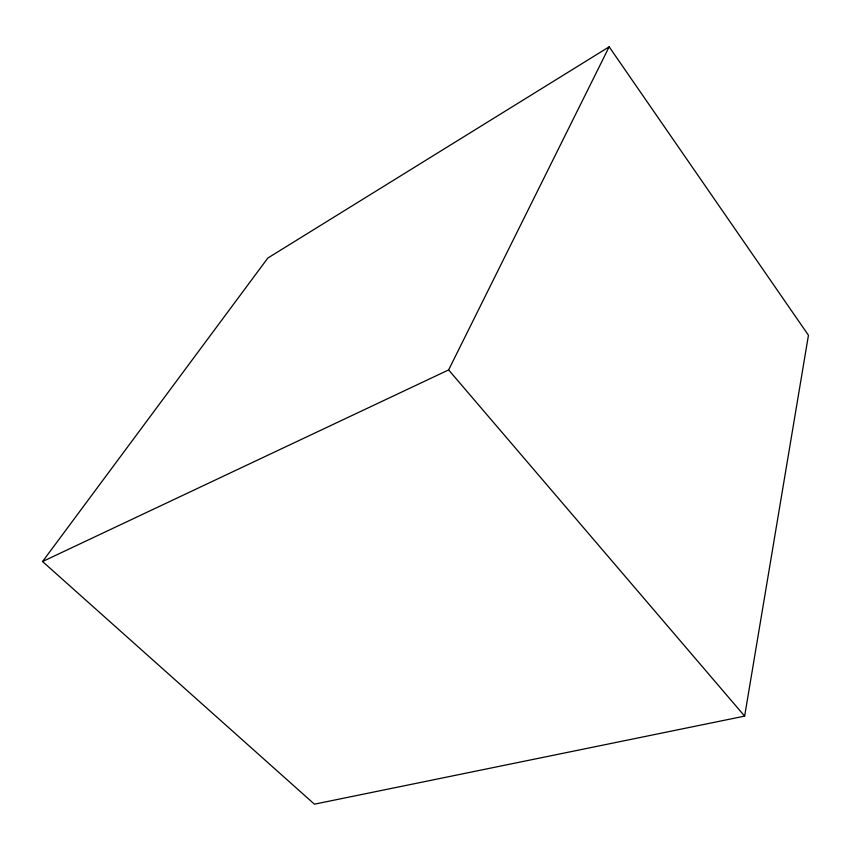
<?xml version="1.0" encoding="UTF-8"?>
<svg xmlns="http://www.w3.org/2000/svg" width="851" height="851" viewBox="0 0 851 851"><rect width="100%" height="100%" fill="white"/><g stroke="black" fill="none" stroke-linecap="round" stroke-linejoin="round"><path stroke-width="1.28" d="M744.636 716.116L808.45 335.262L609.167 46.826L267.831 258.044L42.55 561.532L314.434 804.174L744.636 716.116L448.626 369.919L609.167 46.826M42.55 561.532L448.626 369.919"/></g></svg>
